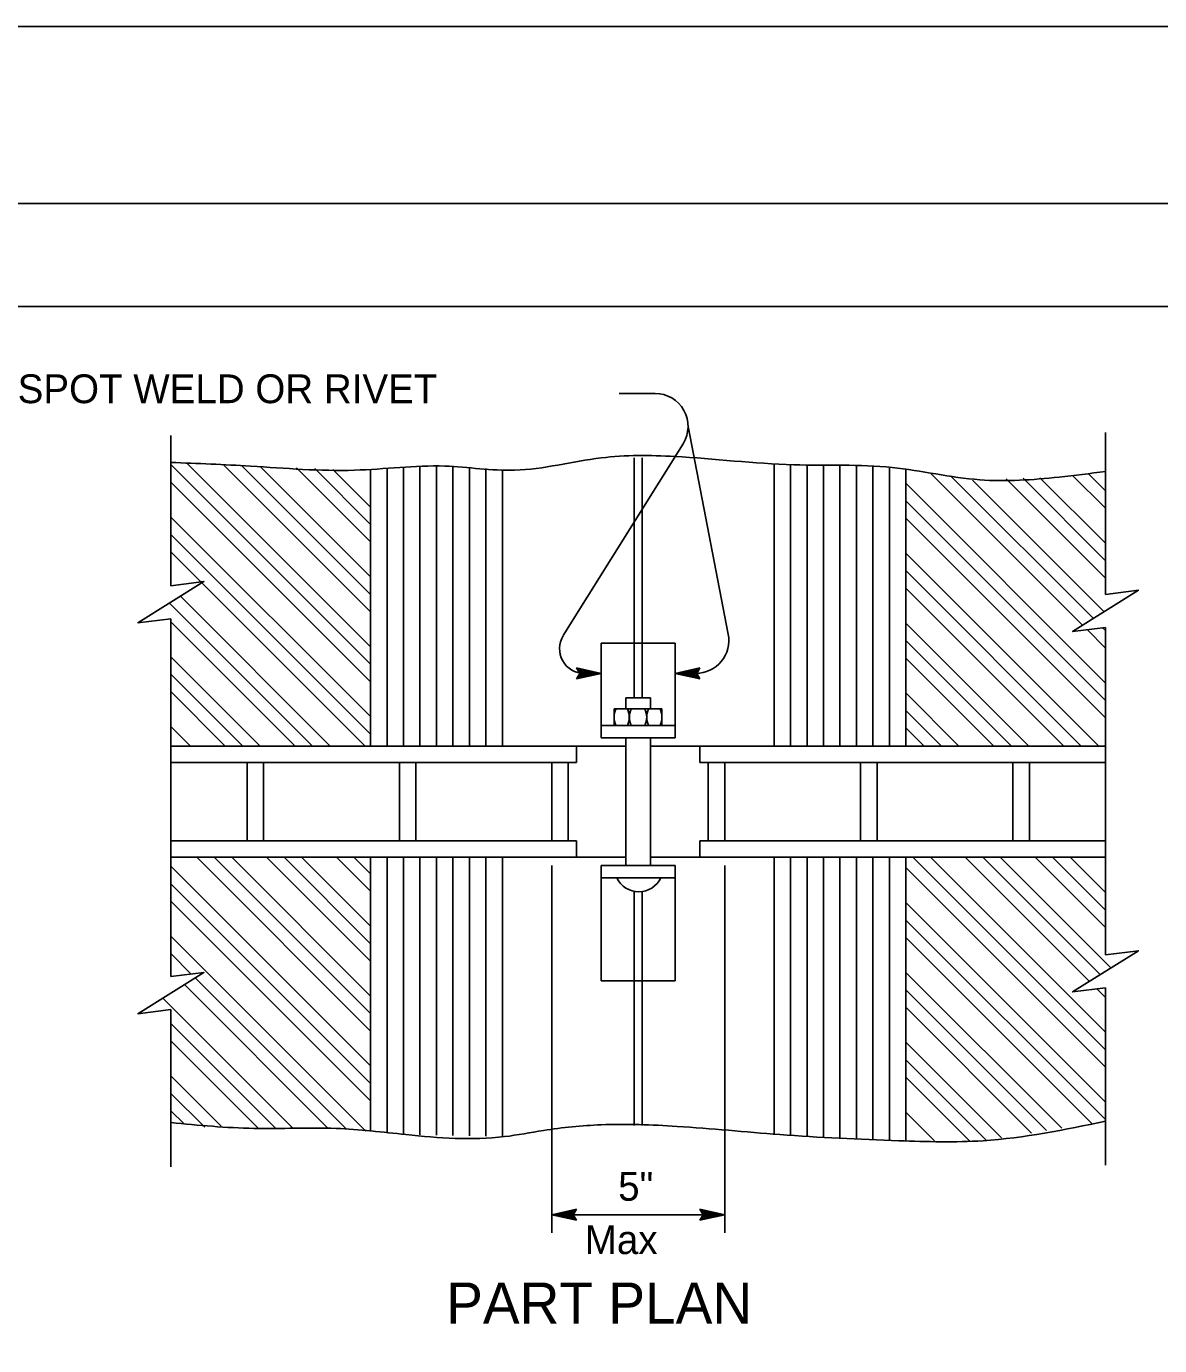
# Model space of a CAD drawing. Extents: x -894 to 866, y -472 to 714.
# Drawn here: x -130.1 to 145.2, y 393.1 to 713.6 of the extents above; entities that cross this region are included whole.
import ezdxf

# ---------------------------------------------------------------- set-up
doc = ezdxf.new("R2010")
doc.units = 0
for name, color, linetype in [('56 Stage 3 Anno', 7, 'Continuous'), ('57 Undefined', 7, 'Continuous'), ('60 Nongeo Data', 7, 'Continuous'), ('border_PLOTTING-ELEMENTS', 7, 'Continuous'), ('border_rw_22x34_Cut_Lines', 7, 'Continuous'), ('border_SHEET', 7, 'Continuous')]:
    doc.layers.add(name, color=color, linetype=linetype)

msp = doc.modelspace()

# ---------------------------------------------------------------- linework, layer by layer
at = {"layer": '56 Stage 3 Anno'}
for p, q in [((13.92, 624.39), (22.64, 624.39)), ((30.64, 616.39), (40.41, 565.91)), ((29.45, 612.19), (0.35, 565.57)), ((4.34, 556.39), (3.54, 557.73)), ((3.54, 557.73), (3.54, 557.73)), ((3.54, 557.73), (9.54, 556.39)), ((27.54, 556.39), (33.54, 557.72)), ((33.54, 557.72), (32.74, 556.39)), ((33.54, 557.72), (33.54, 557.72)), ((9.54, 556.39), (3.54, 555.06)), ((3.54, 555.06), (4.34, 556.39)), ((3.54, 555.06), (3.54, 555.06)), ((3.76, 557.37), (8.16, 556.39)), ((8.15, 556.38), (3.78, 555.42)), ((6.78, 556.39), (3.96, 555.76)), ((3.99, 557.01), (6.78, 556.39)), ((4.17, 556.67), (5.4, 556.39)), ((5.4, 556.39), (4.19, 556.12)), ((5.44, 556.39), (9.54, 556.39)), ((9.36, 556.39), (9.54, 556.39)), ((9.54, 556.39), (9.54, 556.39)), ((33.54, 555.05), (27.54, 556.39)), ((27.54, 556.39), (27.54, 556.39)), ((27.54, 556.39), (32.55, 556.39)), ((33.33, 555.4), (28.92, 556.39)), ((28.93, 556.39), (33.31, 557.36)), ((30.31, 556.39), (33.13, 557.01)), ((33.09, 555.76), (30.31, 556.39)), ((31.69, 556.39), (32.9, 556.65)), ((32.92, 556.11), (31.69, 556.39)), ((32.74, 556.39), (33.54, 555.05)), ((33.54, 555.05), (33.54, 555.05)), ((-2.46, 509.76), (-2.46, 420.53)), ((39.54, 509.76), (39.54, 420.53)), ((-2.46, 424.92), (3.54, 426.25)), ((3.54, 426.25), (2.74, 424.92)), ((3.54, 426.25), (3.54, 426.25)), ((34.34, 424.92), (33.54, 426.26)), ((33.54, 426.26), (33.54, 426.26)), ((33.54, 426.26), (39.54, 424.92)), ((-2.46, 424.92), (39.54, 424.92)), ((3.54, 423.58), (-2.46, 424.92)), ((-2.46, 424.92), (-2.46, 424.92)), ((3.33, 423.93), (-1.08, 424.92)), ((-1.07, 424.92), (3.31, 425.89)), ((0.31, 424.91), (3.13, 425.54)), ((3.09, 424.29), (0.31, 424.91)), ((1.69, 424.91), (2.9, 425.18)), ((2.92, 424.64), (1.69, 424.91)), ((2.74, 424.92), (3.54, 423.58)), ((3.54, 423.58), (3.54, 423.58)), ((39.54, 424.92), (33.54, 423.59)), ((33.54, 423.59), (34.34, 424.92)), ((33.54, 423.59), (33.54, 423.59)), ((33.76, 425.9), (38.16, 424.92)), ((38.15, 424.91), (33.78, 423.95)), ((36.78, 424.92), (33.95, 424.29)), ((33.99, 425.54), (36.78, 424.92)), ((34.17, 425.19), (35.4, 424.92)), ((35.4, 424.92), (34.19, 424.65)), ((39.54, 424.92), (39.54, 424.92))]:
    msp.add_line(p, q, dxfattribs=at)
for centre, radius, start, end in [((22.64, 616.4), 8, 328.3282, 90), ((5.44, 562.39), 6, 148.032, 270), ((32.55, 564.39), 8, 270, 10.9459)]:
    msp.add_arc(centre, radius, start, end, dxfattribs=at)
at = {"layer": '60 Nongeo Data'}
for p, q in [((-94.96, 578.79), (-94.96, 614.15)), ((132.04, 585.71), (132.04, 614.93)), ((-94.96, 607.12), (-46.46, 558.62)), ((-91.06, 607.47), (-46.46, 562.87)), ((-82.16, 607.05), (-46.46, 571.35)), ((-77.71, 606.85), (-46.46, 575.59)), ((-73.28, 606.66), (-46.46, 579.84)), ((-64.45, 606.31), (-46.46, 588.32)), ((-60.03, 606.14), (-46.46, 592.56)), ((-55.61, 605.96), (-46.46, 596.81)), ((-46.46, 605.93), (-46.46, 538.76)), ((-42.46, 606.11), (-42.46, 538.76)), ((-38.46, 606.3), (-38.46, 538.76)), ((-34.46, 606.48), (-34.46, 538.76)), ((-30.46, 606.66), (-30.46, 538.76)), ((-26.46, 606.64), (-26.46, 538.76)), ((-22.46, 606.4), (-22.46, 538.76)), ((-18.46, 606.17), (-18.46, 538.76)), ((-14.46, 605.93), (-14.46, 538.76)), ((17.54, 608.76), (17.54, 550.5)), ((19.54, 608.76), (19.54, 550.5)), ((51.54, 607.41), (51.54, 538.76)), ((55.54, 607.11), (55.54, 538.76)), ((59.54, 606.99), (59.54, 538.76)), ((63.54, 606.88), (63.54, 538.76)), ((67.54, 606.77), (67.54, 538.76)), ((71.54, 606.66), (71.54, 538.76)), ((75.54, 606.55), (75.54, 538.76)), ((79.54, 606.51), (79.54, 538.76)), ((83.54, 605.95), (83.54, 538.76)), ((-94.96, 602.88), (-46.46, 554.38)), ((83.54, 602.57), (132.04, 554.07)), ((89.48, 605.12), (126.48, 568.12)), ((94.42, 604.42), (129.09, 569.75)), ((99.71, 603.37), (131.7, 571.38)), ((107.92, 603.65), (132.04, 579.53)), ((112.02, 603.79), (132.04, 583.77)), ((116.12, 603.93), (132.04, 588.01)), ((124.05, 604.49), (132.04, 596.5)), ((127.84, 604.94), (132.04, 600.74)), ((83.54, 598.33), (132.04, 549.83)), ((-94.96, 594.39), (-46.46, 545.9)), ((83.54, 594.08), (132.04, 545.58)), ((-94.96, 590.15), (-46.46, 541.65)), ((-94.96, 577.69), (-94.96, 588.69)), ((132.03, 575.59), (132.03, 586.59)), ((-94.96, 585.91), (-87.65, 578.6)), ((83.54, 585.6), (130.39, 538.76)), ((83.54, 581.36), (126.14, 538.76)), ((-87.44, 578.39), (-47.8, 538.76)), ((83.54, 577.11), (121.9, 538.76)), ((-92.66, 575.13), (-56.29, 538.76)), ((-95.27, 573.49), (-60.53, 538.76)), ((-94.96, 558.69), (-94.96, 569.69)), ((-94.96, 568.94), (-64.77, 538.76)), ((83.54, 568.63), (113.42, 538.76)), ((131.34, 567.5), (132.04, 566.8)), ((132.03, 556.59), (132.03, 567.59)), ((83.54, 564.39), (109.17, 538.76)), ((127.57, 567.03), (132.04, 562.56)), ((9.54, 563.76), (27.54, 563.76)), ((9.54, 563.76), (9.54, 540.76)), ((27.54, 563.76), (27.54, 540.76)), ((-94.96, 560.45), (-73.26, 538.76)), ((-94.96, 493.58), (-94.96, 558.69)), ((83.54, 560.14), (104.93, 538.76)), ((-94.96, 556.21), (-77.5, 538.76)), ((132.04, 498.82), (132.04, 556.59)), ((-94.96, 551.97), (-81.75, 538.76)), ((83.54, 551.66), (96.44, 538.76)), ((15.54, 550.5), (21.54, 550.5)), ((15.54, 550.5), (15.54, 547.76)), ((21.54, 550.5), (21.54, 547.76)), ((12.7, 547.76), (24.28, 547.76)), ((12.7, 543.76), (12.7, 547.76)), ((24.28, 543.76), (24.28, 547.76)), ((83.54, 547.42), (92.2, 538.76)), ((-94.96, 543.48), (-90.23, 538.76)), ((9.54, 543.76), (27.54, 543.76)), ((83.54, 543.17), (87.96, 538.76)), ((-94.96, 538.76), (15.54, 538.76)), ((3.54, 534.76), (3.54, 538.76)), ((9.54, 540.76), (27.54, 540.76)), ((15.54, 540.76), (15.54, 509.76)), ((21.54, 540.76), (21.54, 509.76)), ((21.54, 538.76), (132.04, 538.76)), ((33.54, 534.76), (33.54, 538.76)), ((-94.96, 534.76), (3.54, 534.76)), ((-76.46, 534.76), (-76.46, 515.76)), ((-72.46, 534.76), (-72.46, 515.76)), ((-39.46, 534.76), (-39.46, 515.76)), ((-35.46, 534.76), (-35.46, 515.76)), ((-2.46, 534.76), (-2.46, 515.76)), ((1.54, 534.76), (1.54, 515.76)), ((33.54, 534.76), (132.04, 534.76)), ((35.54, 534.76), (35.54, 515.76)), ((39.54, 534.76), (39.54, 515.76)), ((72.54, 534.76), (72.54, 515.76)), ((76.54, 534.76), (76.54, 515.76)), ((109.54, 534.76), (109.54, 515.76)), ((113.54, 534.76), (113.54, 515.76)), ((-94.96, 515.76), (3.54, 515.76)), ((3.54, 515.76), (3.54, 511.76)), ((33.54, 515.76), (132.04, 515.76)), ((33.54, 515.76), (33.54, 511.76)), ((-94.96, 511.76), (15.54, 511.76)), ((-94.96, 509.54), (-46.46, 461.04)), ((-88.69, 511.76), (-46.46, 469.53)), ((-84.44, 511.76), (-46.46, 473.77)), ((-80.2, 511.76), (-46.46, 478.01)), ((-71.72, 511.76), (-46.46, 486.5)), ((-67.47, 511.76), (-46.46, 490.74)), ((-63.23, 511.76), (-46.46, 494.98)), ((-54.75, 511.76), (-46.46, 503.47)), ((-50.5, 511.76), (-46.46, 507.71)), ((-46.46, 511.76), (-46.46, 445.14)), ((-42.46, 511.76), (-42.46, 444.79)), ((-38.46, 511.76), (-38.46, 444.43)), ((-34.46, 511.76), (-34.46, 444.31)), ((-30.46, 511.76), (-30.46, 444.23)), ((-26.46, 511.76), (-26.46, 444.15)), ((-22.46, 511.76), (-22.46, 444.06)), ((-18.46, 511.76), (-18.46, 443.98)), ((-14.46, 511.76), (-14.46, 443.9)), ((9.54, 509.76), (9.54, 481.76)), ((9.54, 509.76), (27.54, 509.76)), ((21.54, 511.76), (132.04, 511.76)), ((27.54, 509.76), (27.54, 481.76)), ((51.54, 511.76), (51.54, 444.49)), ((55.54, 511.76), (55.54, 444.25)), ((59.54, 511.76), (59.54, 444.04)), ((63.54, 511.76), (63.54, 443.83)), ((67.54, 511.76), (67.54, 443.63)), ((71.54, 511.76), (71.54, 443.42)), ((75.54, 511.76), (75.54, 443.21)), ((79.54, 511.76), (79.54, 443.01)), ((83.54, 511.76), (83.54, 442.89)), ((85.26, 511.76), (132.04, 464.98)), ((89.5, 511.76), (132.04, 469.22)), ((97.99, 511.76), (128.15, 481.6)), ((102.23, 511.76), (130.76, 483.23)), ((106.47, 511.76), (133.37, 484.86)), ((114.96, 511.76), (132.04, 494.67)), ((119.2, 511.76), (132.04, 498.92)), ((123.44, 511.76), (132.04, 503.16)), ((9.54, 506.76), (27.54, 506.76)), ((83.54, 509.23), (132.04, 460.73)), ((-94.96, 505.3), (-46.46, 456.8)), ((17.54, 503.46), (17.54, 446.59)), ((19.54, 503.41), (19.54, 446.55)), ((-94.96, 501.06), (-46.46, 452.56)), ((83.54, 500.75), (132.04, 452.25)), ((132.04, 488.03), (132.04, 499.03)), ((-94.96, 482.75), (-94.96, 493.75)), ((83.54, 496.5), (132.04, 448.01)), ((-94.96, 492.57), (-47.63, 445.24)), ((83.54, 492.26), (128.72, 447.08)), ((-94.96, 488.33), (-90, 483.37)), ((-91.67, 480.8), (-56.75, 445.88)), ((-89.06, 482.44), (-52.51, 445.88)), ((9.54, 481.76), (27.54, 481.76)), ((83.54, 483.78), (121.4, 445.92)), ((-96.9, 477.54), (-65.23, 445.88)), ((83.54, 479.53), (117.74, 445.34)), ((129.97, 479.78), (132.04, 477.7)), ((132.04, 469.04), (132.04, 480.04)), ((-94.96, 463.75), (-94.96, 474.75)), ((83.54, 475.29), (114.08, 444.76)), ((-94.96, 471.36), (-69.48, 445.88)), ((-94.96, 436.54), (-94.96, 469.85)), ((132.04, 436.93), (132.04, 469.04)), ((-94.96, 467.12), (-73.64, 445.8)), ((83.54, 466.81), (106.75, 443.59)), ((84.67, 465.68), (105.22, 445.13)), ((83.54, 462.56), (103.09, 443.01)), ((-94.96, 458.63), (-82.76, 446.43)), ((83.54, 458.32), (98.98, 442.89)), ((-94.96, 454.39), (-86.76, 446.19)), ((-94.96, 450.15), (-91.78, 446.97)), ((83.54, 449.84), (90.49, 442.89))]:
    msp.add_line(p, q, dxfattribs=at)
for points in [[(-94.96, 577.69), (-86.96, 578.69), (-102.96, 568.69), (-94.96, 569.69)], [(132.03, 575.59), (140.03, 576.59), (124.03, 566.59), (132.03, 567.59)], [(132.04, 488.03), (140.04, 489.03), (124.04, 479.04), (132.04, 480.04)], [(-94.96, 482.75), (-86.96, 483.75), (-102.96, 473.75), (-94.96, 474.75)]]:
    msp.add_lwpolyline(points, dxfattribs=at)
for centre, radius, start, end in [((17.23, 545.78), 4.53, 153.7979, 206.2021), ((11.85, 545.76), 4.53, 333.7979, 26.2021), ((20.93, 545.76), 4.53, 153.7979, 206.2021), ((16.07, 545.76), 4.53, 333.7979, 26.2021), ((25.15, 545.76), 4.53, 153.7979, 206.2021), ((19.77, 545.76), 4.53, 333.7979, 26.2021), ((18.69, 509.27), 5.92, 205.4293, 334.7456)]:
    msp.add_arc(centre, radius, start, end, dxfattribs=at)
for points in [[(-94.96, 607.65), (-75.6, 606.75), (-50.35, 605.76), (-28.42, 606.75), (-11.48, 605.76), (9.54, 608.76), (27.4, 609.08), (56.3, 607.08), (80.22, 606.42), (101.48, 603.43), (120.75, 604.09), (132.04, 605.45)], [(-94.96, 447.28), (-74.79, 445.88), (-54.84, 445.88), (-37.88, 444.38), (-13.93, 443.88), (-4.46, 445.38), (9.54, 446.76), (27.97, 446.38), (52.91, 444.38), (81.85, 442.89), (102.3, 442.89), (132.04, 447.61)]]:
    msp.add_spline(points, degree=3, dxfattribs=at)
at = {"layer": 'border_PLOTTING-ELEMENTS'}
for points in [[(-894.04, -472.44), (865.96, -472.44), (865.96, 713.56), (-894.04, 713.56)], [(-864.04, 670.56), (835.96, 670.56), (835.96, -429.44), (-864.04, -429.44)]]:
    msp.add_lwpolyline(points, close=True, dxfattribs=at)
at = {"layer": 'border_rw_22x34_Cut_Lines'}
msp.add_lwpolyline([(-864.04, 670.56), (835.96, 670.56), (835.96, -429.44), (-864.04, -429.44)], close=True, dxfattribs=at)
at = {"layer": 'border_SHEET'}
msp.add_line((-814.04, 645.56), (810.96, 645.56), dxfattribs=at)

# ---------------------------------------------------------------- texts
at = {"layer": '57 Undefined'}
for s, height, p in [('FILLET WELD, SPOT WELD OR RIVET', 7, (-197.72, 622.04)), ('5"', 7, (13.67, 428.31)), (' Max', 7, (2.96, 415.35)), ('PART PLAN', 10, (-28.1, 398.45))]:
    msp.add_text(s, height=height, dxfattribs=at).set_placement(p)

doc.saveas('drawing.dxf')
